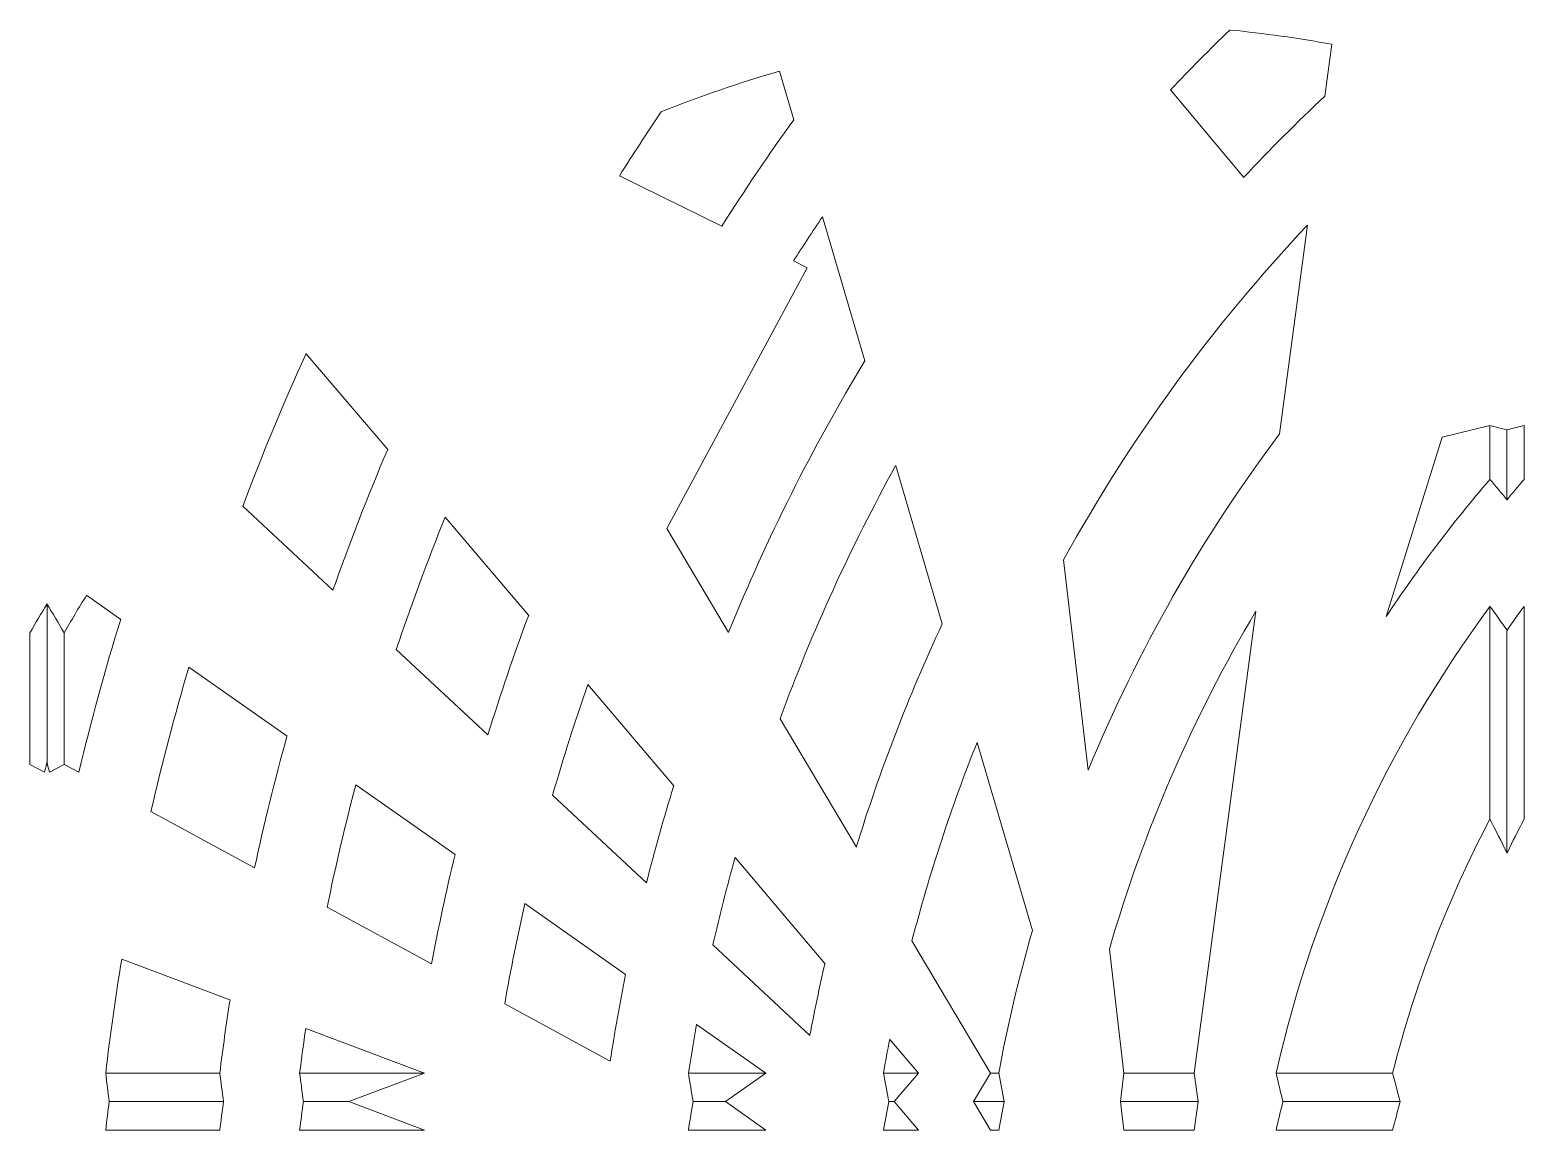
# Model space of a CAD drawing. Header units: millimetres. Extents: x 9025 to 10073, y -1028 to -256.
import ezdxf

# ---------------------------------------------------------------- set-up
doc = ezdxf.new("R2010")
doc.units = ezdxf.units.MM
doc.layers.add('7', color=4, linetype='Continuous', lineweight=0, true_color=0x00ffff)

msp = doc.modelspace()

# ---------------------------------------------------------------- linework, layer by layer
at = {"layer": '7', "lineweight": 13}
for p, q in [((9937.9, -265.8), (9933, -302.4)), ((9550.7, -284.7), (9560.8, -318.8)), ((9876.3, -359.3), (9824.9, -297.9)), ((9510.3, -393.4), (9438.5, -358.3)), ((9580.8, -387), (9610.5, -488)), ((9921, -392.8), (9901.4, -539.2)), ((9570.2, -422.7), (9560.5, -417.9)), ((9471.8, -605.5), (9570.2, -422.7)), ((9218.7, -482.9), (9276, -550.2)), ((9632.2, -561.5), (9664.8, -672.5)), ((9174.4, -589.9), (9237.6, -648.9)), ((9316.3, -597.6), (9374.8, -666.4)), ((9515, -678.4), (9471.8, -605.5)), ((9767.2, -775), (9749.9, -627.5)), ((9037.1, -658.3), (9037.1, -769.6)), ((9088.8, -669.3), (9064.7, -652.4)), ((9884.8, -663.6), (9841.5, -987.6)), ((10048.8, -809.5), (10048.8, -660.2)), ((9025.1, -678.7), (9025.1, -771)), ((9049.1, -771), (9049.1, -678.7)), ((9282, -690.4), (9346.3, -750.4)), ((9205.4, -751.3), (9136.6, -702.9)), ((9416.3, -715.1), (9476.6, -786)), ((9604.6, -829.1), (9551.1, -739)), ((9689.3, -755.7), (9728.1, -887.5)), ((9025.1, -771), (9035.4, -776.6)), ((9049.1, -771), (9038.8, -776.6)), ((9049.1, -771), (9059.4, -776.6)), ((9323.3, -834.2), (9253.7, -785.3)), ((9391.6, -792.7), (9457.4, -854.1)), ((9110, -804), (9182.6, -843.5)), ((9519.6, -836.4), (9582.6, -910.6)), ((9442.8, -918.3), (9372.2, -868.6)), ((9233.5, -871.2), (9306.7, -911)), ((9504, -897.6), (9572, -961.1)), ((9698.7, -987.6), (9643.6, -894.9)), ((9792.2, -987.6), (9782, -900.7)), ((9165.4, -936.2), (9089.5, -907.7)), ((9358.1, -938.9), (9432, -979.1)), ((9541.2, -987.6), (9492.6, -953.4)), ((9301.8, -987.6), (9218.5, -956.2)), ((9628, -963.9), (9648.2, -987.6)), ((9078.2, -987.6), (9158.3, -987.6)), ((9214.2, -987.6), (9301.8, -987.6)), ((9301.8, -987.6), (9248.7, -1007.6)), ((9486.9, -987.6), (9541.2, -987.6)), ((9541.2, -987.6), (9512.8, -1007.6)), ((9623.6, -987.6), (9648.2, -987.6)), ((9631.1, -1007.6), (9648.2, -987.6)), ((9698.7, -987.6), (9686.8, -1007.6)), ((9698.7, -987.6), (9704.4, -987.6)), ((9792.2, -987.6), (9789.9, -1007.6)), ((9792.2, -987.6), (9841.5, -987.6)), ((9844.2, -1007.6), (9841.5, -987.6)), ((9898.9, -987.6), (9980.7, -987.6)), ((9080.7, -1007.6), (9160.9, -1007.6)), ((9216.9, -1007.6), (9248.7, -1007.6)), ((9301.8, -1027.6), (9248.7, -1007.6)), ((9490.1, -1007.6), (9512.8, -1007.6)), ((9541.2, -1027.6), (9512.8, -1007.6)), ((9627.3, -1007.6), (9631.1, -1007.6)), ((9631.1, -1007.6), (9648.2, -1027.6)), ((9698.7, -1027.6), (9686.8, -1007.6)), ((9686.8, -1007.6), (9708.3, -1007.6)), ((9792.2, -1027.6), (9789.9, -1007.6)), ((9789.9, -1007.6), (9844.2, -1007.6)), ((9844.2, -1007.6), (9841.5, -1027.6)), ((9903.7, -1007.6), (9986, -1007.6)), ((9078.2, -1027.6), (9158.3, -1027.6)), ((9301.8, -1027.6), (9214.2, -1027.6)), ((9486.9, -1027.6), (9541.2, -1027.6)), ((9623.6, -1027.6), (9648.2, -1027.6)), ((9698.7, -1027.6), (9704.4, -1027.6)), ((9792.2, -1027.6), (9841.5, -1027.6)), ((9898.9, -1027.6), (9980.7, -1027.6))]:
    msp.add_line(p, q, dxfattribs=at)
at = {"layer": '7'}
for p, q in [((10015.4, -541.6), (10048.8, -533.4)), ((10060.8, -536.4), (10048.8, -533.4)), ((10048.8, -571.2), (10048.8, -533.4)), ((10060.8, -536.4), (10072.8, -533.4)), ((10072.8, -571.2), (10072.8, -533.4)), ((9976.2, -667.4), (10015.4, -541.6)), ((10060.8, -536.4), (10060.8, -585.4)), ((10072.8, -809.5), (10072.8, -660.2)), ((10060.8, -676.9), (10060.8, -833.3))]:
    msp.add_line(p, q, dxfattribs=at)
at = {"layer": '7', "lineweight": 13}
for centre, radius, start, end in [((10760.3, -1184), 1288.5, 133.9139, 136.5509), ((9784.4, -1098.6), 846.7, 79.5553, 84.4281), ((9784.4, -1098.6), 846.7, 106.0208, 111.9604), ((10760.3, -1184), 1209, 133.1769, 136.9854), ((10760.3, -1184), 1558.5, 146.0322, 148.0091), ((10760.3, -1184), 1479, 144.1982, 147.6871), ((10760.3, -1184), 1423.5, 145.9523, 147.4408), ((10760.3, -1184), 1153.5, 136.6891, 151.1556), ((10760.3, -1184), 1693.5, 155.5437, 159.4637), ((10760.3, -1184), 1344, 148.8121, 157.8998), ((10760.3, -1184), 1074, 143.1026, 157.614), ((10760.3, -1184), 1614, 156.8761, 160.6372), ((10760.3, -1184), 1288.5, 151.1097, 159.7971), ((10760.3, -1184), 1558.5, 157.8972, 161.5344), ((9760.4, -1098.6), 846.7, 148.6747, 150.2733), ((8313.8, -1098.6), 846.7, 29.7267, 31.3253), ((9784.4, -1098.6), 846.7, 148.2033, 150.2733), ((10760.3, -1184), 1749, 162.8845, 166.5285), ((10760.3, -1184), 1479, 159.5128, 162.95), ((10760.3, -1184), 1018.5, 149.2716, 163.8474), ((10760.3, -1184), 883.5, 143.6363, 167.1531), ((9337.4, -1184), 883.5, 35.03, 36.3637), ((10784.3, -1184), 883.5, 143.6363, 144.97), ((10760.3, -1184), 1209, 154.972, 162.9296), ((10760.3, -1184), 1693.5, 163.4959, 167.0342), ((10760.3, -1184), 1423.5, 160.7649, 164.0436), ((10760.3, -1184), 1614, 164.4495, 167.8216), ((10760.3, -1184), 1153.5, 158.2013, 165.4842), ((10736.3, -1184), 1749, 166.2953, 166.5285), ((7337.9, -1184), 1749, 13.4715, 13.7047), ((10760.3, -1184), 1558.5, 165.1766, 168.4211), ((10760.3, -1184), 1344, 162.772, 165.7895), ((10760.3, -1184), 804, 152.2386, 165.8576), ((9337.4, -1184), 804, 25.8656, 27.7614), ((10784.3, -1184), 804, 152.2386, 154.1344), ((10760.3, -1184), 1479, 166.3201, 169.362), ((10760.3, -1184), 1288.5, 164.3508, 167.1563), ((10760.3, -1184), 1423.5, 167.2002, 170.0845), ((10760.3, -1184), 1074, 163.9711, 169.4608), ((10760.3, -1184), 1693.5, 170.6083, 173.3388), ((10760.3, -1184), 1209, 166.9279, 169.3731), ((10760.3, -1184), 1344, 168.5989, 171.2298), ((10760.3, -1184), 1614, 171.1693, 173.0091), ((10760.3, -1184), 1288.5, 169.688, 171.2306), ((10760.3, -1184), 1558.5, 171.5956, 172.7588), ((10760.3, -1184), 1153.5, 168.9985, 170.1946), ((10760.3, -791.1), 1693.5, 186.6612, 187.3429), ((10760.3, -791.1), 1614, 186.9909, 187.7068), ((10760.3, -791.1), 1558.5, 187.2412, 187.983), ((10760.3, -791.1), 1288.5, 188.7694, 189.6704), ((10760.3, -791.1), 1153.5, 189.8054, 190.8151), ((10760.3, -791.1), 1074, 190.5392, 191.6264), ((10760.3, -791.1), 883.5, 192.8469, 194.1809), ((10760.3, -791.1), 804, 194.1424, 195.6171), ((10760.3, -1224), 1693.5, 172.6571, 173.3388), ((10760.3, -1224), 1614, 172.2932, 173.0091), ((10760.3, -1224), 1558.5, 172.017, 172.7588), ((10760.3, -1224), 1288.5, 170.3296, 171.2306), ((10760.3, -1224), 1153.5, 169.1849, 170.1946), ((10760.3, -1224), 1074, 168.3736, 169.4608), ((10760.3, -1224), 883.5, 165.8191, 167.1531), ((10760.3, -1224), 804, 164.3829, 165.8576)]:
    msp.add_arc(centre, radius, start, end, dxfattribs=at)
at = {"layer": '7'}
for centre, start, end in [((10760.3, -1184), 139.2595, 146.6203), ((9337.4, -1184), 39.6054, 40.7405), ((10784.3, -1184), 139.2595, 140.3946)]:
    msp.add_arc(centre, 939, start, end, dxfattribs=at)

doc.saveas('drawing.dxf')
